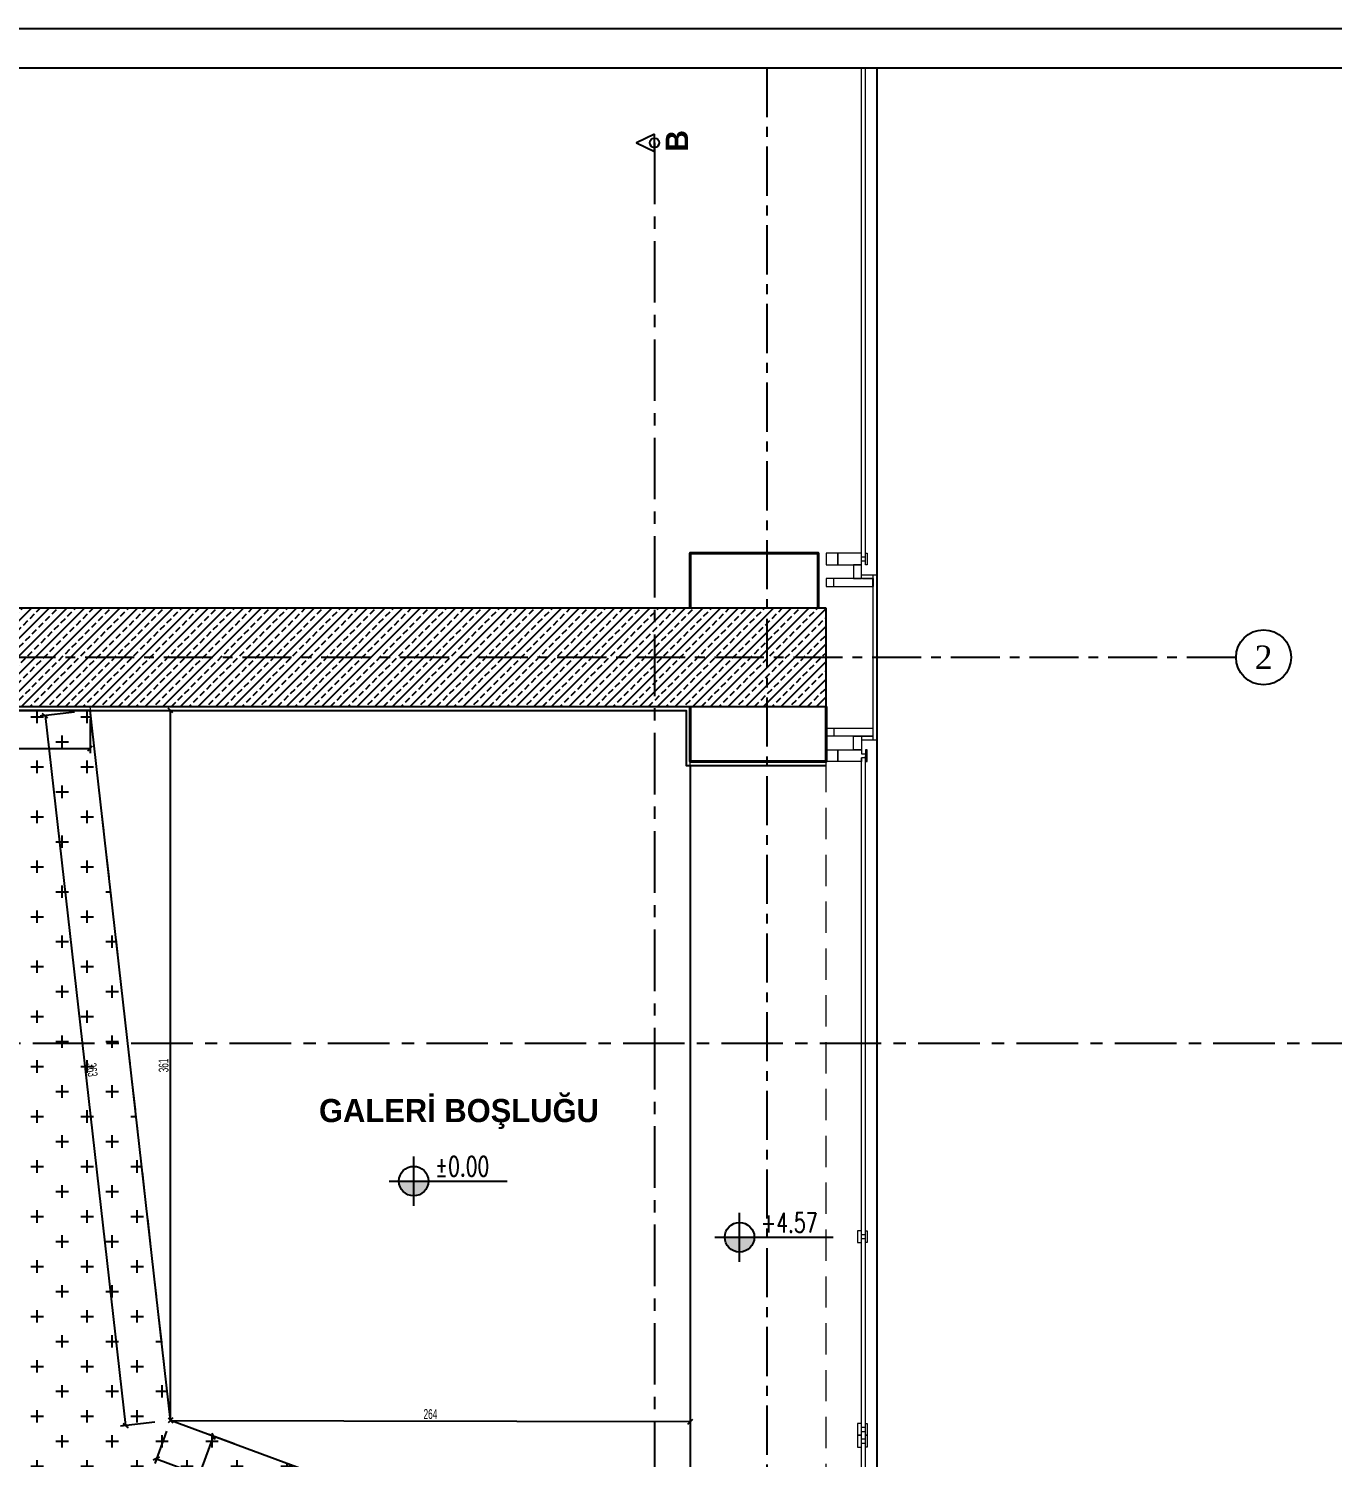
# Model space of a CAD drawing. Header units: millimetres. Extents: x 933584 to 974011, y 4545988 to 4553664.
# Drawn here: x 948963 to 949625, y 4552129 to 4552855 of the extents above; entities that cross this region are included whole.
import ezdxf
from ezdxf.enums import TextEntityAlignment as Align

# ---------------------------------------------------------------- set-up
doc = ezdxf.new("R2010")
doc.units = ezdxf.units.MM
doc.header["$PDMODE"] = 35
for name, pattern in [('568_AVN_KES_01$0$HIDDEN', [0.375, 0.25, -0.125]), ('CENTER', [2, 1.25, -0.25, 0.25, -0.25]), ('HIDDEN2', [4.7625, 3.175, -1.5875])]:
    doc.linetypes.add(name, pattern=pattern)
doc.layers.get('0').update_dxf_attribs({"color": 255})
doc.layers.get('Defpoints').update_dxf_attribs({"color": 8})
for name, color, linetype in [('0-CSX-CXS_20', 14, 'CENTER'), ('0-DMS-50', 143, 'Continuous'), ('0-HSL-HTC_200', 1, 'Continuous'), ('0-HSL-SLD', 252, 'Continuous'), ('0-LNS-SLN', 6, 'Continuous'), ('0-LNS-SPL', 13, '568_AVN_KES_01$0$HIDDEN'), ('0-TXT-PLV_50', 3, 'Continuous'), ('0-TXT-XBX_20', 3, 'Continuous'), ('2-SPS-RCN', 2, 'Continuous')]:
    doc.layers.add(name, color=color, linetype=linetype)
for name, color, linetype, lineweight in [('2-SPS-IBW', 5, 'Continuous', 40), ('3-OPN-WDR', 4, 'Continuous', 18), ('DOĞRAMA', 8, 'Continuous', 15), ('mimariKIRIS', 251, 'HIDDEN2', 0)]:
    doc.layers.add(name, color=color, linetype=linetype, lineweight=lineweight)
doc.styles.add('Century Gothic_B_3', font='GOTHICB.TTF', dxfattribs={"height": 4})
doc.styles.add('dim_romans_50', font='swissl.ttf', dxfattribs={"width": 0.6, "height": 5})
doc.styles.get("Standard").update_dxf_attribs({"font": 'times.ttf'})
doc.styles.add('T_General', font='simplxtw.shx', dxfattribs={"width": 0.7, "height": 200})
doc.dimstyles.new('ONK_dim 1_50', dxfattribs={"dimscale": 5, "dimtxt": 4, "dimasz": 0.5, "dimexe": 0.5, "dimexo": 0.5, "dimgap": 0.2, "dimtad": 1, "dimdec": 1, "dimrnd": 0.5, "dimzin": 9, "dimtxsty": 'dim_romans_50', "dimblk": 'OBLIQUE', "dimcen": 1, "dimclre": 256, "dimclrt": 256, "dimazin": 2, "dimtfac": 1, "dimtdec": 1, "dimtix": 1, "dimtmove": 2, "dimatfit": 3, "dimldrblk": 'OBLIQUE', "dimfxl": 3, "dimfxlon": 1, "dimarcsym": 0})

# ---------------------------------------------------------------- blocks, each defined once
blk = doc.blocks.new('A$C252E1D81')
at = {"layer": 'DOĞRAMA', "color": 253, "true_color": 0xadadad}
for points in [[(6, 20), (0, 20), (0, 21), (6, 21)], [(0, 0), (6, 0), (6, 6), (0, 6)]]:
    blk.add_lwpolyline(points, close=True, dxfattribs=at)
blk.add_lwpolyline([(6, 6), (6, 18), (4, 18), (4, 20), (2, 20), (2, 18), (0, 18), (0, 6), (6, 6)], dxfattribs=at)
blk = doc.blocks.new('XVBZDVBZDVB')
at = {"layer": '3-OPN-WDR'}
for p, q in [((934681.85, 4554084.75), (934681.85, 4554335.4)), ((934683.85, 4554084.75), (934683.85, 4554335.4)), ((934683.85, 4554082.75), (934683.85, 4554084.75)), ((934681.85, 4554077.75), (934689.85, 4554077.75)), ((934687.85, 4553993.75), (934687.85, 4554077.75)), ((934689.85, 4553993.75), (934689.85, 4554077.75)), ((934687.85, 4554075.75), (934667.85, 4554075.75)), ((934667.85, 4554071.75), (934687.85, 4554071.75)), ((934682.4, 4554075.75), (934687.73, 4554075.75)), ((934667.85, 4553999.75), (934687.85, 4553999.75)), ((934687.85, 4553995.75), (934667.85, 4553995.75)), ((934681.85, 4553993.75), (934689.85, 4553993.75)), ((934682.4, 4553995.75), (934687.73, 4553995.75)), ((934681.85, 4553738.25), (934681.85, 4553984.75)), ((934683.85, 4553738.25), (934683.85, 4553985.75)), ((934681.85, 4553286.61), (934681.84, 4553740.25)), ((934683.85, 4553289.61), (934683.85, 4553740.25))]:
    blk.add_line(p, q, dxfattribs=at)
for points in [[(934681.85, 4554082.75), (934677.85, 4554082.75), (934677.85, 4554075.75), (934681.85, 4554075.75)], [(934667.85, 4554075.75), (934663.85, 4554075.75), (934663.85, 4554071.75), (934667.85, 4554071.75)], [(934687.73, 4554075.75), (934687.85, 4554075.75), (934687.85, 4554071.75), (934687.73, 4554071.75)], [(934667.85, 4553995.75), (934663.85, 4553995.75), (934663.85, 4553999.75), (934667.85, 4553999.75)], [(934687.73, 4553995.75), (934687.85, 4553995.75), (934687.85, 4553999.75), (934687.73, 4553999.75)], [(934681.85, 4553988.75), (934677.85, 4553988.75), (934677.85, 4553995.75), (934681.85, 4553995.75)], [(934683.85, 4553738.25), (934683.85, 4553744.25), (934684.85, 4553744.25), (934684.85, 4553738.25)], [(934683.85, 4553640.25), (934683.85, 4553646.25), (934684.85, 4553646.25), (934684.85, 4553640.25)], [(934683.85, 4553634.25), (934683.85, 4553640.25), (934684.85, 4553640.25), (934684.85, 4553634.25)]]:
    blk.add_lwpolyline(points, close=True, dxfattribs=at)
for points in [[(934679.85, 4553738.25), (934681.85, 4553738.25), (934681.85, 4553740.25), (934683.85, 4553740.25), (934683.85, 4553742.25), (934681.85, 4553742.25), (934681.85, 4553744.25), (934679.85, 4553744.25), (934679.85, 4553738.25)], [(934679.85, 4553640.25), (934681.85, 4553640.25), (934681.85, 4553642.25), (934683.85, 4553642.25), (934683.85, 4553644.25), (934681.85, 4553644.25), (934681.85, 4553646.25), (934679.85, 4553646.25), (934679.85, 4553640.25)], [(934679.85, 4553634.25), (934681.85, 4553634.25), (934681.85, 4553636.25), (934683.85, 4553636.25), (934683.85, 4553638.25), (934681.85, 4553638.25), (934681.85, 4553640.25), (934679.85, 4553640.25), (934679.85, 4553634.25)]]:
    blk.add_lwpolyline(points, dxfattribs=at)
at = {"layer": 'DOĞRAMA', "color": 253, "true_color": 0xadadad}
for p, q in [((934663.85, 4553982.75), (934663.85, 4553988.75)), ((934663.85, 4553988.75), (934669.85, 4553988.75)), ((934669.85, 4553982.75), (934663.85, 4553982.75)), ((934669.85, 4553988.75), (934669.85, 4553982.75))]:
    blk.add_line(p, q, dxfattribs=at)
blk.add_lwpolyline([(934669.85, 4553988.75), (934681.85, 4553988.75), (934681.85, 4553986.75), (934683.85, 4553986.75), (934683.85, 4553984.75), (934681.85, 4553984.75), (934681.85, 4553982.75), (934669.85, 4553982.75), (934669.85, 4553988.75)], dxfattribs=at)
blk.add_lwpolyline([(934683.85, 4553988.75), (934683.85, 4553982.75), (934684.85, 4553982.75), (934684.85, 4553988.75)], close=True, dxfattribs=at)
at = {"layer": '3-OPN-WDR', "rotation": 270}
blk.add_blockref('A$C252E1D81', (934663.85, 4554088.75), dxfattribs=at)
blk = doc.blocks.new('xcvxcbv')
at = {"layer": '2-SPS-IBW'}
for points in [[(934663.85, 4551223.49), (934663.85, 4551251.49), (934598.85, 4551251.49), (934598.85, 4551223.49)], [(934667.85, 4551173.49), (934667.85, 4551145.49), (934598.85, 4551145.49), (934598.85, 4551173.49)]]:
    blk.add_lwpolyline(points, dxfattribs=at)
blk = doc.blocks.new('vbxcb')
at = {"layer": 'mimariKIRIS', "ltscale": 5}
for points in [[(942835.91, 4549901.91), (942876.99, 4549538.97), (943141.16, 4549441.35)], [(943141.16, 4549174.82), (943141.16, 4549901.91)], [(943195.25, 4549101.8), (943210.16, 4549096.29), (943210.16, 4549901.91)]]:
    blk.add_lwpolyline(points, dxfattribs=at)
blk = doc.blocks.new('fdvd-flatten-1')
at = {"layer": '2-SPS-RCN'}
blk.add_lwpolyline([(934667.85, 4551223.49), (934203.85, 4551223.49), (934203.85, 4551173.49), (934667.85, 4551173.49)], close=True, dxfattribs=at)
blk = doc.blocks.new('aksno_20')
at = {"layer": '0-TXT-XBX_20'}
blk.add_circle((0, 0), 7, dxfattribs=at)
blk.add_attdef('AKSNO', text='', height=6).set_placement((0, 0), align=Align.MIDDLE_CENTER)
blk = doc.blocks.new('ZVBXZDVB')
at = {"layer": '0-CSX-CXS_20', "ltscale": 20}
blk.add_line((934876.25, 4552535.75), (933721.5, 4552535.75), dxfattribs=at)
blk.add_lwpolyline([(934637.85, 4552835.4), (934637.85, 4551518.59)], dxfattribs=at)
at = {"layer": '0-TXT-XBX_20'}
ref = blk.add_blockref('aksno_20', (934890.25, 4552535.75), dxfattribs=dict(at, xscale=2, yscale=2, zscale=2))
ref.add_attrib('AKSNO', '2', dxfattribs={"color": 7, "height": 12}).set_placement((934890.25, 4552535.75), align=Align.MIDDLE_CENTER)
blk = doc.blocks.new('PLV-FNS')
h = blk.add_hatch(color=8)
edge = h.paths.add_edge_path()
edge.add_arc((0, 0), 150, 180, 0)
edge.add_line((150, 0), (-150, 0))
for p, q in [((0, -250), (0, 250)), ((-250, 0), (950, 0))]:
    blk.add_line(p, q)
blk.add_circle((0, 0), 150)
at = {"color": 8, "style": 'T_General', "width": 0.7}
for tag, p in [('INCE', (217, 50)), ('KABA', (217, -250))]:
    blk.add_attdef(tag, p, '', height=200, dxfattribs=at)
blk = doc.blocks.new('_Oblique')
at = {"color": 0, "linetype": 'ByBlock', "lineweight": -2}
blk.add_line((-0.5, -0.5), (0.5, 0.5), dxfattribs=at)
blk = doc.blocks.new('*D1660')
at = {"layer": '0-DMS-50', "lineweight": -2}
for p, q in [((948703.85, 4552501.25), (948703.85, 4552486.97)), ((948993.82, 4552504.47), (948993.82, 4552486.97))]:
    blk.add_line(p, q, dxfattribs=at)
at = {"layer": '0-DMS-50', "color": 0, "lineweight": -2}
blk.add_line((948703.85, 4552489.47), (948993.82, 4552489.47), dxfattribs=at)
at = {"layer": 'Defpoints', "color": 0}
for p in [(948993.82, 4552508.75), (948703.85, 4552503.75), (948993.82, 4552489.47)]:
    blk.add_point(p, dxfattribs=at)
at = {"layer": '0-DMS-50', "color": 0, "linetype": 'ByBlock', "lineweight": -2, "xscale": 2.5, "yscale": 2.5, "zscale": 2.5, "rotation": 180}
blk.add_blockref('_Oblique', (948703.85, 4552489.47), dxfattribs=at)
at = {"layer": '0-DMS-50', "color": 0, "linetype": 'ByBlock', "lineweight": -2, "xscale": 2.5, "yscale": 2.5, "zscale": 2.5}
blk.add_blockref('_Oblique', (948993.82, 4552489.47), dxfattribs=at)
at = {"layer": '0-DMS-50', "insert": (948848.83, 4552492.97), "char_height": 5, "attachment_point": 5, "style": 'dim_romans_50'}
blk.add_mtext('290', dxfattribs=at)
blk = doc.blocks.new('*D1661')
at = {"layer": '0-DMS-50', "lineweight": -2}
for p, q in [((948985.79, 4552507.84), (948968.4, 4552505.87)), ((949026.65, 4552146.9), (949009.26, 4552144.93))]:
    blk.add_line(p, q, dxfattribs=at)
at = {"layer": '0-DMS-50', "color": 0, "lineweight": -2}
blk.add_line((948970.88, 4552506.16), (949011.74, 4552145.21), dxfattribs=at)
at = {"layer": 'Defpoints', "color": 0}
for p in [(948993.82, 4552508.75), (949011.74, 4552145.21), (949034.68, 4552147.81)]:
    blk.add_point(p, dxfattribs=at)
at = {"layer": '0-DMS-50', "color": 0, "linetype": 'ByBlock', "lineweight": -2, "xscale": 2.5, "yscale": 2.5, "zscale": 2.5}
for p, rotation in [((948970.88, 4552506.16), 96.45861445079031), ((949011.74, 4552145.21), 276.4586144507903)]:
    blk.add_blockref('_Oblique', p, dxfattribs=dict(at, rotation=rotation))
at = {"layer": '0-DMS-50', "insert": (948994.79, 4552326.08), "char_height": 5, "attachment_point": 5, "rotation": 276.45861, "style": 'dim_romans_50'}
blk.add_mtext('363', dxfattribs=at)
blk = doc.blocks.new('*D1662')
at = {"layer": '0-DMS-50', "lineweight": -2}
for p, q in [((949032.68, 4552142.41), (949026.62, 4552125.99)), ((949296.85, 4552044.79), (949290.78, 4552028.37))]:
    blk.add_line(p, q, dxfattribs=at)
at = {"layer": '0-DMS-50', "color": 0, "lineweight": -2}
blk.add_line((949027.48, 4552128.34), (949291.65, 4552030.72), dxfattribs=at)
at = {"layer": 'Defpoints', "color": 0}
for p in [(949034.68, 4552147.81), (949298.85, 4552050.19), (949291.65, 4552030.72)]:
    blk.add_point(p, dxfattribs=at)
at = {"layer": '0-DMS-50', "color": 0, "linetype": 'ByBlock', "lineweight": -2, "xscale": 2.5, "yscale": 2.5, "zscale": 2.5}
for p, rotation in [((949027.48, 4552128.34), 159.7181943794702), ((949291.65, 4552030.72), 339.7181943794702)]:
    blk.add_blockref('_Oblique', p, dxfattribs=dict(at, rotation=rotation))
at = {"layer": '0-DMS-50', "insert": (949160.95, 4552083.26), "char_height": 5, "attachment_point": 5, "rotation": 339.71819, "style": 'dim_romans_50'}
blk.add_mtext('281,5', dxfattribs=at)
blk = doc.blocks.new('*D1664')
at = {"layer": '0-DMS-50', "color": 0, "lineweight": -2}
blk.add_line((949002.14, 4551992.46), (949056.56, 4552139.72), dxfattribs=at)
at = {"layer": '0-DMS-50', "lineweight": -2}
for p, q in [((949066.95, 4552135.89), (949054.21, 4552140.59)), ((949012.53, 4551988.62), (948999.79, 4551993.33))]:
    blk.add_line(p, q, dxfattribs=at)
at = {"layer": 'Defpoints', "color": 0}
for p in [(949056.56, 4552139.72), (949069.29, 4552135.02), (949014.87, 4551987.75)]:
    blk.add_point(p, dxfattribs=at)
at = {"layer": '0-DMS-50', "color": 0, "linetype": 'ByBlock', "lineweight": -2, "xscale": 2.5, "yscale": 2.5, "zscale": 2.5}
for p, rotation in [((949056.56, 4552139.72), 69.71819437951915), ((949002.14, 4551992.46), 249.7181943795191)]:
    blk.add_blockref('_Oblique', p, dxfattribs=dict(at, rotation=rotation))
at = {"layer": '0-DMS-50', "insert": (949026.07, 4552067.3), "char_height": 5, "attachment_point": 5, "rotation": 69.71819, "style": 'dim_romans_50'}
blk.add_mtext('157', dxfattribs=at)
blk = doc.blocks.new('*D1668')
at = {"layer": '0-DMS-50', "lineweight": -2}
for p, q in [((949032.18, 4552508.75), (949032.18, 4552508.75)), ((949032.18, 4552147.81), (949032.18, 4552147.81))]:
    blk.add_line(p, q, dxfattribs=at)
at = {"layer": '0-DMS-50', "color": 0, "lineweight": -2}
blk.add_line((949034.68, 4552147.81), (949034.68, 4552508.75), dxfattribs=at)
at = {"layer": 'Defpoints', "color": 0}
for p in [(949034.68, 4552508.75), (949034.68, 4552508.75), (949034.68, 4552147.81)]:
    blk.add_point(p, dxfattribs=at)
at = {"layer": '0-DMS-50', "color": 0, "linetype": 'ByBlock', "lineweight": -2, "xscale": 2.5, "yscale": 2.5, "zscale": 2.5}
for p, rotation in [((949034.68, 4552508.75), 89.99999997876681), ((949034.68, 4552147.81), 269.9999999787668)]:
    blk.add_blockref('_Oblique', p, dxfattribs=dict(at, rotation=rotation))
at = {"layer": '0-DMS-50', "insert": (949031.18, 4552328.28), "char_height": 5, "attachment_point": 5, "rotation": 90, "style": 'dim_romans_50'}
blk.add_mtext('361', dxfattribs=at)
blk = doc.blocks.new('*D1669')
at = {"layer": '0-DMS-50', "color": 0, "lineweight": -2}
blk.add_line((949034.68, 4552147.81), (949298.85, 4552147.21), dxfattribs=at)
at = {"layer": '0-DMS-50', "lineweight": -2}
for p, q in [((949034.69, 4552150.31), (949034.69, 4552150.31)), ((949298.85, 4552149.71), (949298.85, 4552149.71))]:
    blk.add_line(p, q, dxfattribs=at)
at = {"layer": 'Defpoints', "color": 0}
for p in [(949034.68, 4552147.81), (949298.85, 4552147.21), (949298.85, 4552147.21)]:
    blk.add_point(p, dxfattribs=at)
at = {"layer": '0-DMS-50', "color": 0, "linetype": 'ByBlock', "lineweight": -2, "xscale": 2.5, "yscale": 2.5, "zscale": 2.5}
for p, rotation in [((949034.68, 4552147.81), 179.8692632386181), ((949298.85, 4552147.21), 359.8692632386181)]:
    blk.add_blockref('_Oblique', p, dxfattribs=dict(at, rotation=rotation))
at = {"layer": '0-DMS-50', "insert": (949166.77, 4552151.01), "char_height": 5, "attachment_point": 5, "rotation": 359.86926, "style": 'dim_romans_50'}
blk.add_mtext('264', dxfattribs=at)
blk = doc.blocks.new('CVBXCBV')
at = {"linetype": 'CENTER', "ltscale": 25}
blk.add_lwpolyline([(937701.09, 4551339.49), (936057.32, 4551339.49)], dxfattribs=at)
blk = doc.blocks.new('CXVBXCBXCB')
blk.add_lwpolyline([(936604.05, 4552639.81), (936594.96, 4552635.39), (936604.05, 4552630.96), (936604.05, 4552639.81)])
at = {"linetype": 'CENTER', "ltscale": 25}
blk.add_lwpolyline([(936604.05, 4552635.39), (936604.05, 4551251.6)], dxfattribs=at)
blk.add_circle((936604.05, 4552635.39), 2.41)
at = {"linetype": 'CENTER', "ltscale": 10, "insert": (936609.76, 4553261.17), "char_height": 11.3933, "width": 630.3395, "attachment_point": 3, "rotation": 90, "line_spacing_factor": 0.984502, "style": 'Century Gothic_B_3'}
blk.add_mtext('\\pxql;{\\fFranklin Gothic Book|b1|i0|c162|p34;B}', dxfattribs=at)

msp = doc.modelspace()

# ---------------------------------------------------------------- hatches: boundary and pattern name
at = {"layer": '0-HSL-HTC_200'}
h = msp.add_hatch(dxfattribs=at)
h.set_pattern_fill('ANSI33', color=256)
h.set_pattern_definition([(45, (944901.9395, 4554793.885), (-4.490128, 4.490128), []), (45, (944906.4297, 4554793.885), (-4.490128, 4.490128), [3.175, -1.5875])])
h.paths.add_polyline_path([(949367.85, 4552560.75), (948903.85, 4552560.75), (948903.85, 4552510.75), (949367.85, 4552510.75)])
at = {"layer": '0-HSL-SLD'}
h = msp.add_hatch(dxfattribs=at)
h.set_pattern_fill('CROSS', color=256, scale=2)
h.set_pattern_definition([(0, (7500, 0), (12.7, 12.7), [6.35, -19.05]), (90, (7503.175, -3.175), (-12.7, 12.7), [6.35, -19.05])])
h.paths.add_polyline_path([(948993.82, 4552508.75), (948703.85, 4552508.75), (948703.85, 4552503.75), (948623.85, 4552503.75), (948623.85, 4552329.75), (948683.85, 4552329.75), (948683.85, 4552212.75), (948623.85, 4552212.75), (948623.85, 4552157.8), (948745.85, 4551990.15), (948752.58, 4551987.67), (948783.08, 4552070.21), (948784.02, 4552069.87), (948785.06, 4552072.68), (949014.87, 4551987.75), (948983.33, 4551902.39), (949296.85, 4551786.53), (949296.85, 4551794.61), (949298.85, 4551794.61), (949298.85, 4552050.19), (949034.68, 4552147.81)])

# ---------------------------------------------------------------- linework, layer by layer
at = {"color": 0}
for points in [[(948401.5, 4552855.4), (950501.5, 4552855.4), (950501.5, 4551355.4), (948401.5, 4551355.4)], [(948421.5, 4552835.4), (950481.5, 4552835.4), (950481.5, 4551375.4), (948421.5, 4551375.4)]]:
    msp.add_lwpolyline(points, close=True, dxfattribs=at)
at = {"layer": '0-HSL-HTC_200', "color": 8}
msp.add_lwpolyline([(949873.84, 4552835.4), (949873.84, 4551375.4), (948514.32, 4551375.4), (949146.51, 4551776.16), (949393.85, 4551684.96), (949393.85, 4552835.4), (949873.84, 4552835.4)], close=True, dxfattribs=at)
at = {"layer": '0-HSL-SLD'}
msp.add_lwpolyline([(948993.82, 4552508.75), (948703.85, 4552508.75), (948703.85, 4552503.75), (948623.85, 4552503.75), (948623.85, 4552329.75), (948683.85, 4552329.75), (948683.85, 4552212.75), (948623.85, 4552212.75), (948623.85, 4552157.8), (948745.85, 4551990.15), (948752.58, 4551987.67), (948783.08, 4552070.21), (948784.02, 4552069.87), (948785.06, 4552072.68), (949014.87, 4551987.75), (948983.33, 4551902.39), (949296.85, 4551786.53), (949296.85, 4551794.61), (949298.85, 4551794.61), (949298.85, 4552050.19), (949034.68, 4552147.81), (948993.82, 4552508.75)], close=True, dxfattribs=at)
at = {"layer": '0-LNS-SLN'}
msp.add_lwpolyline([(949298.85, 4552480.75), (949298.85, 4552050.19), (949034.68, 4552147.81), (948993.82, 4552508.75)], dxfattribs=at)
at = {"layer": '0-LNS-SPL', "linetype": 'ByBlock', "ltscale": 0.5}
msp.add_lwpolyline([(948563.85, 4552503.75), (948703.85, 4552503.75), (948703.85, 4552508.75), (949296.85, 4552508.75), (949296.85, 4552480.75), (949367.85, 4552480.75)], dxfattribs=at)

# ---------------------------------------------------------------- block references
for name, p in [('XVBZDVBZDVB', (14704, -1500)), ('CXVBXCBXCB', (12676.62, 161.96)), ('xcvxcbv', (14700, 1337.26)), ('fdvd-flatten-1', (14700, 1337.26)), ('vbxcb', (6157.69, 2608.84)), ('CVBXCBV', (12394.87, 999.89))]:
    msp.add_blockref(name, p)
at = {"layer": '0-LNS-SLN'}
msp.add_blockref('ZVBXZDVB', (14700, 0), dxfattribs=at)
at = {"layer": '0-TXT-PLV_50', "xscale": 0.05000000000291038, "yscale": 0.05000000000291038, "zscale": 0.05000000000291038}
for p, values in [((949158.27, 4552269.49), {'INCE': '%%p0.00'}), ((949323.91, 4552240.94), {'INCE': '+4.57'})]:
    msp.add_blockref('PLV-FNS', p, dxfattribs=at).add_auto_attribs(values)

# ---------------------------------------------------------------- texts
at = {"layer": '0-TXT-XBX_20', "insert": (949110.15, 4552311.23), "char_height": 11.7458, "width": 457.6183, "attachment_point": 1, "line_spacing_factor": 0.984502, "style": 'Century Gothic_B_3'}
msp.add_mtext('\\pxql;{\\fFranklin Gothic Book|b1|i0|c162|p34;GALERİ BOŞLUĞU}', dxfattribs=at)

# ---------------------------------------------------------------- dimensions: what is measured, and where the dimension line sits
at = {"layer": '0-DMS-50'}
dim = msp.add_linear_dim(base=(948993.82, 4552489.47), p1=(948703.85, 4552503.75), p2=(948993.82, 4552508.75), angle=180, dimstyle='ONK_dim 1_50', dxfattribs=at)
dim.commit()
dim.dimension.update_dxf_attribs({"geometry": '*D1660', "text_midpoint": (948848.83, 4552492.97)})
for p1, p2, distance, picture, middle in [((948993.82, 4552508.75), (949034.68, 4552147.81), -23.08, '*D1661', (948994.79, 4552326.08)), ((949034.68, 4552147.81), (949034.68, 4552508.75), 0, '*D1668', (949031.18, 4552328.28)), ((949034.68, 4552147.81), (949298.85, 4552147.21), 0, '*D1669', (949166.77, 4552151.01)), ((949034.68, 4552147.81), (949298.85, 4552050.19), -20.76, '*D1662', (949160.95, 4552083.26)), ((949014.87, 4551987.75), (949069.29, 4552135.02), 13.57, '*D1664', (949026.07, 4552067.3))]:
    dim = msp.add_aligned_dim(p1=p1, p2=p2, distance=distance, dimstyle='ONK_dim 1_50', dxfattribs=at)
    dim.commit()
    dim.dimension.update_dxf_attribs({"geometry": picture, "text_midpoint": middle})

doc.saveas('drawing.dxf')
